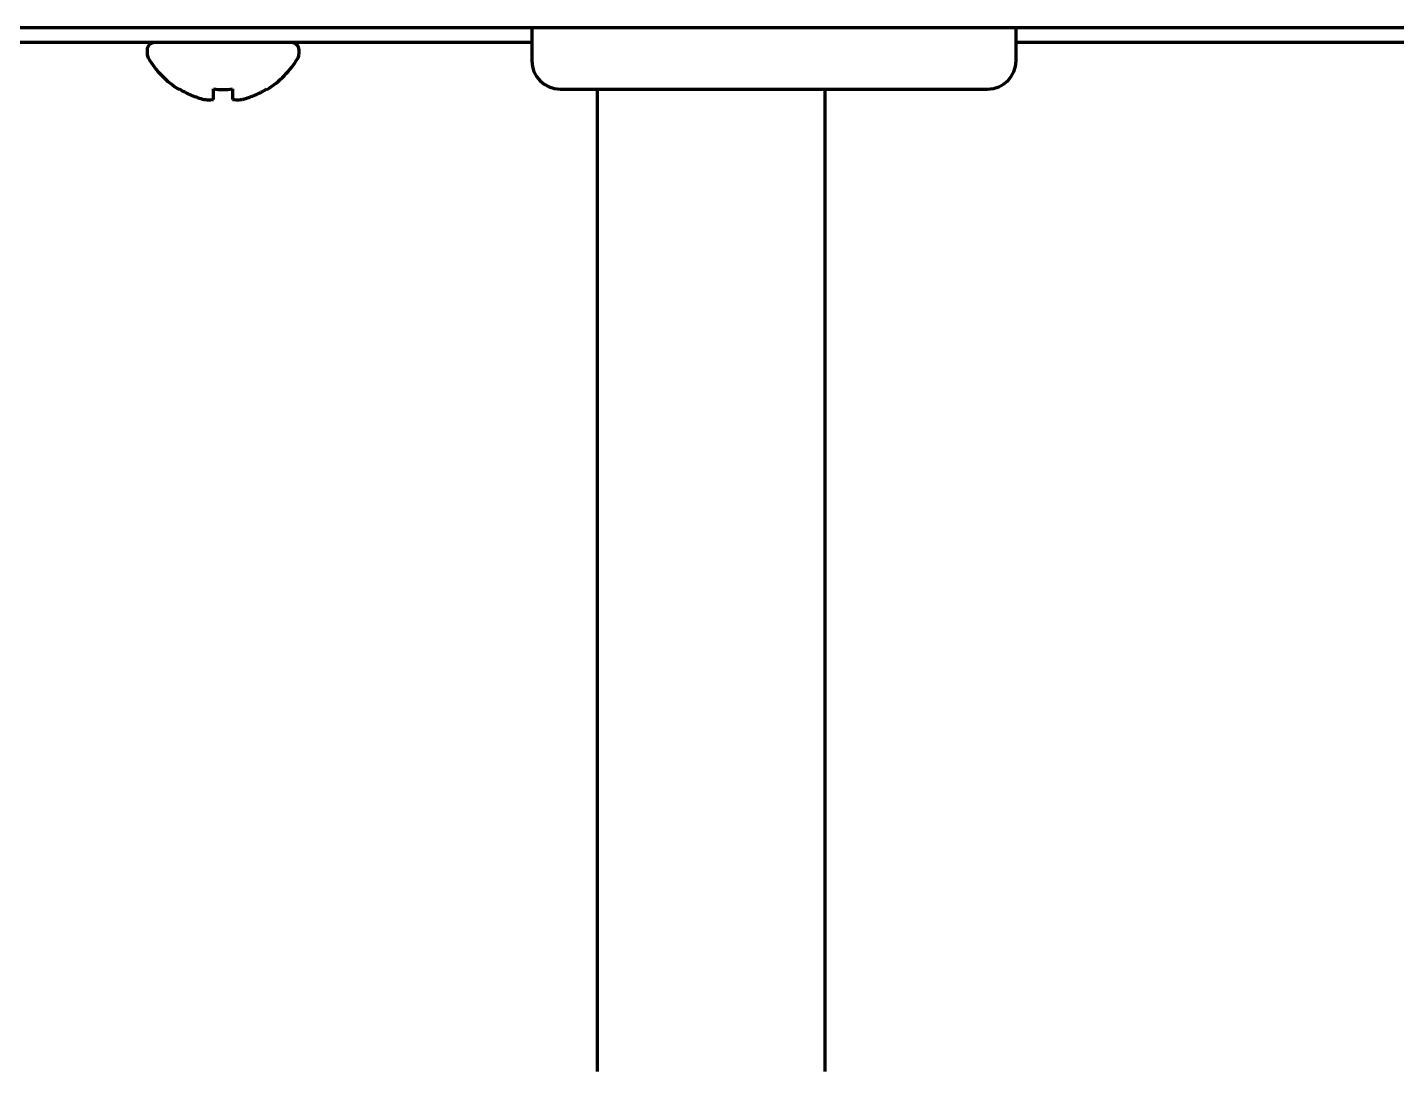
# Model space of a CAD drawing. Header units: inches. Extents: x 904 to 7172, y 213 to 5528.
# Drawn here: x 6970.3 to 7042.4, y 1981.7 to 2036.7 of the extents above; entities that cross this region are included whole.
import ezdxf

# ---------------------------------------------------------------- set-up
doc = ezdxf.new("R2010")
doc.units = ezdxf.units.IN

msp = doc.modelspace()

# ---------------------------------------------------------------- linework, layer by layer
at = {"linetype": 'Continuous', "lineweight": 70}
for p, q in [((6250.639, 2036.722), (7128.639, 2036.722)), ((6996.889, 2036.722), (6996.889, 2034.972)), ((7022.389, 2034.972), (7022.389, 2036.722)), ((6971.939, 2035.922), (6969.639, 2035.922)), ((6996.89, 2035.922), (6971.939, 2035.922)), ((7046.888, 2035.922), (7022.389, 2035.922)), ((6976.639, 2035.522), (6976.639, 2035.322)), ((6984.639, 2035.322), (6984.639, 2035.522)), ((6978.339, 2033.444), (6978.339, 2033.477)), ((6982.939, 2033.477), (6982.939, 2033.444)), ((6998.389, 2033.472), (7020.889, 2033.472)), ((7000.339, 2033.472), (7000.339, 1981.723)), ((7012.339, 1981.723), (7012.339, 2033.472))]:
    msp.add_line(p, q, dxfattribs=at)
for centre, radius, start, end in [((6977.039, 2035.522), 0.4, 90, 180), ((6984.239, 2035.522), 0.4, 0, 90), ((6977.039, 2035.322), 0.4, 180, 210.30118), ((6980.837, 2037.542), 4.8, 210.30118, 238.62729), ((6980.44, 2037.542), 4.8, 301.37271, 329.69882), ((6984.239, 2035.322), 0.4, 329.69882, 0), ((6998.389, 2034.972), 1.5, 180, 270), ((7020.889, 2034.972), 1.5, 270, 0)]:
    msp.add_arc(centre, radius, start, end, dxfattribs=at)
for points in [[(6978.339, 2033.477), (6978.541, 2033.352), (6978.751, 2033.244), (6979.076, 2033.107), (6979.186, 2033.065), (6979.41, 2032.989), (6979.523, 2032.955), (6979.639, 2032.926)], [(6981.139, 2033.477), (6981.139, 2033.352), (6981.139, 2033.244), (6981.139, 2033.107), (6981.139, 2033.065), (6981.139, 2032.989), (6981.139, 2032.955), (6981.139, 2032.926)]]:
    msp.add_open_spline(points, degree=3, knots=[0, 0, 0, 0, 0.5, 0.5, 0.75, 0.75, 1, 1, 1, 1], dxfattribs=at)
for points in [[(6980.139, 2032.926), (6980.139, 2032.94), (6980.139, 2032.969), (6980.139, 2033.02), (6980.139, 2033.076), (6980.139, 2033.138), (6980.139, 2033.204), (6980.139, 2033.279), (6980.139, 2033.366), (6980.139, 2033.438), (6980.139, 2033.477)], [(6980.139, 2033.477), (6980.305, 2033.455), (6980.639, 2033.432), (6980.972, 2033.455), (6981.139, 2033.477)], [(6981.639, 2032.926), (6981.693, 2032.94), (6981.801, 2032.969), (6981.963, 2033.02), (6982.121, 2033.076), (6982.277, 2033.138), (6982.429, 2033.204), (6982.585, 2033.279), (6982.751, 2033.366), (6982.875, 2033.438), (6982.939, 2033.477)], [(6979.639, 2032.926), (6979.662, 2032.923), (6979.71, 2032.918), (6979.781, 2032.912), (6979.853, 2032.91), (6979.924, 2032.91), (6979.996, 2032.912), (6980.067, 2032.918), (6980.115, 2032.923), (6980.139, 2032.926)], [(6981.139, 2032.926), (6981.165, 2032.923), (6981.216, 2032.917), (6981.29, 2032.912), (6981.361, 2032.91), (6981.431, 2032.91), (6981.501, 2032.913), (6981.569, 2032.918), (6981.616, 2032.923), (6981.639, 2032.926)]]:
    msp.add_open_spline(points, degree=3, dxfattribs=at)

doc.saveas('drawing.dxf')
